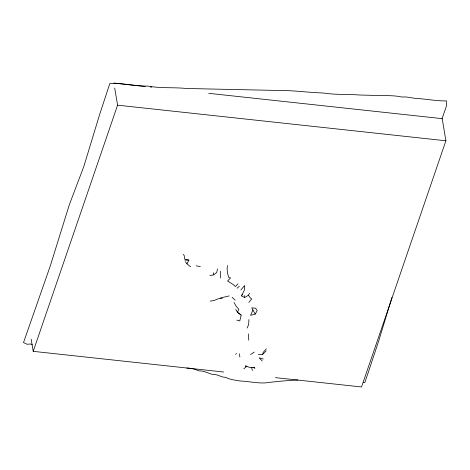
<?xml version="1.0" encoding="UTF-8"?>
<svg xmlns="http://www.w3.org/2000/svg" width="470" height="470" viewBox="0 0 470 470"><rect width="100%" height="100%" fill="white"/><g stroke="black" fill="none" stroke-linecap="round" stroke-linejoin="round"><path stroke-width="0.7" d="M220.636 271.166L220.324 277.987M248.906 319.577L248.671 324.629L247.079 328.042M217.54 268.881L216.699 272.5L213.662 274.856L209.873 275.573M258.33 354.703L262.671 354.368L263.118 352.5L266.261 348.922M227.474 265.532C226.628 269.404 227.468 273.658 228.72 277.382L230.57 277.923L227.574 281.019L233.296 284.597L235.388 286.588L237.943 283.857M391.98 297.369L378.603 341.273L367.581 374.437L364.873 382.421L363.433 382.28M235.729 309.424L237.403 312.197L241.145 315.041L239.806 320.916L236.757 320.105M441.988 118.887L446.453 105.973L446.5 100.909C437.382 101.097 428.376 99.364 419.305 98.653C413.406 98.718 407.737 96.368 401.897 97.049C394.183 95.269 386.228 95.715 378.438 95.616C372.264 95.322 366.083 95.169 359.908 95.028C347.9 94.065 335.703 94.969 323.713 93.037C307.915 92.49 292.175 90.199 276.231 90.428C245.957 89.752 216.529 89.171 186.214 88.46C173.442 87.179 160.464 88.472 147.756 86.045C135.131 86.533 122.576 82.873 109.845 83.46L99.752 114.145L83.772 166.65L69.325 204.755L50.325 265.814L23.5 342.589L27.143 344.252L30.603 344.005L32.301 344.569M223.638 372.005L33.211 351.349L117.582 105.168L114.709 88.031M208.727 93.324L442.2 118.652L445.901 140.783L361.53 386.969L275.438 377.627M252.925 310.036L250.563 315.341L255.245 314.083L257.213 310.594L255.562 308.203L251.738 307.885L255.245 314.083M190.585 266.801L186.948 263.834L188.887 260.133L184.639 259.064L184.193 255.463L183.188 254.405M237.403 312.197L238.895 309.36L236.257 306.411L234.06 302.533M249.582 293.309L248.43 295.172L244.694 297.563L241.451 295.883L244.617 289.702L244.588 286.248M235.705 354.392L236.404 353.328M241.451 295.883L242.491 294.332M240.881 289.984L244.582 285.554M248.812 302.421L251.773 298.92L250.228 297.821L248.43 295.172M262.671 354.368L266.226 350.843M237.109 288.216L239.265 286.271M243.848 368.78L246.873 366.248M250.639 354.509L254.27 352.054M229.184 295.918L220.318 297.992M297.98 379.995C287.193 380.53 276.295 381.464 265.491 382.897C256.784 383.356 248.418 381.276 239.859 380.97C235.1 380.013 229.989 379.784 225.706 377.316C221.247 377.575 217.686 373.979 213.075 374.537C208.239 373.486 203.962 370.507 198.81 370.883C195.044 369.097 190.955 368.086 186.778 368.075M222.41 298.192L217.833 298.902L214.079 300.5L210.208 301.094M246.257 365.919L245.14 366.012L250.281 367.552L254.628 367.281L254.875 368.421L253.036 367.223M184.845 260.122L188.887 260.133M113.875 83.031L145.248 86.433M150.353 86.991L151.816 87.15M117.582 105.168L445.901 140.783M196.225 265.826L200.338 266.666M263.288 359.015L259.105 357.835L262.254 360.925M238.055 312.797L241.145 315.041M232.074 297.246L235.217 300.16M185.356 261.708L186.948 263.834M251.538 367.317L252.39 370.536M244.194 295.518L244.694 297.563M31.179 339.211L33.211 351.349M239.4 353.828L239.882 356.988M248.8 340.251L248.36 333.929M213.621 272.747L213.662 274.856"/></g></svg>
